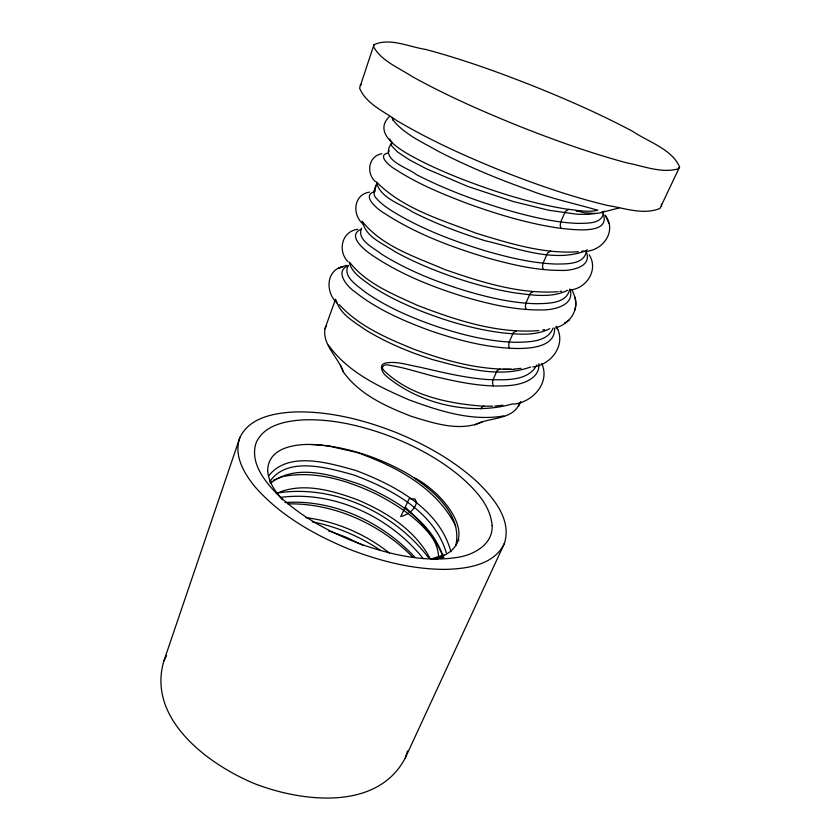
<?xml version="1.0" encoding="UTF-8"?>
<svg xmlns="http://www.w3.org/2000/svg" width="840" height="840" viewBox="0 0 840 840"><rect width="100%" height="100%" fill="white"/><g stroke="black" fill="none" stroke-linecap="round" stroke-linejoin="round"><path stroke-width="1.26" d="M362.901 223.136C366.692 237.647 383.639 243.915 395 251.674C412.986 261.576 431.981 269.535 451.332 276.35C472.091 283.553 493.364 289.454 515.088 292.919C532.319 295.019 551.324 298.389 567.494 290.325M586.309 251.853C583.475 264.863 566.339 263.834 555.744 264.054C532.287 263.204 509.261 257.649 486.769 251.244C453.81 241.248 421.134 228.995 391.734 210.819C386.348 207.27 380.919 203.564 376.645 198.671C371.669 194.323 374.745 187.761 377.202 182.9L374.189 191.299L375.228 190.071M376.887 183.823C381.685 198.597 400.502 203.9 412.388 211.859C435.719 223.671 460.236 233.027 485.195 240.755C517.052 248.126 553.623 263.099 585.9 250.782M569.635 289.433C566.727 303.755 547.9 303.44 536.214 303.713C512.516 303.167 489.216 297.685 466.557 291.092C436.989 282.051 407.883 270.606 381.591 254.173C374 247.947 356.255 239.957 361.61 228.239M392.207 142.317L391.23 143.692L391.703 145.94L397.688 152.103L409.689 159.989L426.531 168.872L467.765 186.428L513.576 201.621L548.888 210.273L577.3 214.274L587.895 214.379L598.878 213.108L618.975 207.995M603.414 213.927C600.611 224.185 586.813 223.062 578.351 223.409C555.419 222.642 532.938 217.13 510.899 211.113C478.328 201.726 446.292 189.998 416.126 174.447C407.211 167.129 379.544 160.325 391.23 143.692M373.979 44.688L373.632 46.904C381.822 61.352 399.021 67.82 412.335 76.65C446.534 95.54 482.36 111.3 518.543 125.948C553.917 139.965 589.785 152.911 626.546 162.792C643.314 165.942 661.216 173.597 678.258 168.851L679.602 166.992C672.063 149.163 647.986 141.74 632.751 131.387C600.978 114.502 568.008 99.981 534.649 86.541C498.918 72.377 462.683 59.294 425.513 49.402C409.048 46.904 390.012 37.432 373.979 44.688L359.594 88.127C366.041 103.793 383.607 111.206 396.669 120.519C429.818 140.165 465.045 156.051 500.714 170.52C535.595 184.306 571.106 196.781 607.635 205.475C624.54 208.068 643.367 215.334 659.977 208.404L679.602 166.992M335.528 299.177L324.954 328.713C322.361 345.041 338.373 357.494 343.287 371.816C359.3 394.495 386.085 406.507 411.191 416.294C433.524 423.087 459.48 432.096 482.097 421.985M574.77 310.128C577.08 303.25 574.949 295.743 571.778 289.485M504.431 543.375C511.959 519.53 493.322 497.584 477.382 482.087C453.737 460.299 425.25 444.413 395.619 432.317C363.699 419.822 329.647 411.159 295.155 411.936C274.921 412.923 249.711 417.113 239.946 437.378L163.874 660.996C146.706 718.935 208.184 764.421 254.667 783.71C301.707 801.917 377.412 811.461 405.342 757.837L504.431 543.375C494.225 565.194 466.736 568.806 445.284 569.384C412.041 569.373 379.323 560.962 348.516 548.909C313.929 534.576 280.151 515.466 255.213 487.011C244.094 473.582 233.258 455.217 239.946 437.378M474.747 424.988C488.114 417.007 513.702 420.609 519.687 402.749M405.342 757.837L407.505 751.023M553.077 328.02C547.764 342.195 528.801 341.922 516.201 342.31C489.605 341.723 463.491 335.202 438.312 327.012C412.629 318.255 387.293 307.503 364.949 291.921C357.63 285.716 341.985 276.496 348.327 265.387M455.858 545.444C462.462 514.154 432.873 490.046 409.343 474.768C383.46 459.69 354.711 449.243 324.944 445.494M536.833 365.043C527.919 381.749 504.693 379.858 488.534 379.596C464.971 378.01 441.987 372.225 419.044 366.996C407.831 365.064 396.186 360.728 384.741 363.206C378.431 365.148 382.505 372.939 385.865 375.774C419.255 403.988 470.747 416.157 512.967 403.778M480.596 408.776L483.063 406.182L492.744 406.171M269.588 481.961C287.06 455.459 328.671 468.143 353.514 474.873C391.314 488.901 434.133 511.634 446.344 552.941M518.585 406.276L520.684 401.541M163.874 660.996L166.488 655.673M324.954 328.713L326.603 325.427M268.495 476.07C288.404 450.261 330.015 463.281 356.16 470.589C394.842 485.31 439.394 508.82 450.923 551.764M388.364 151.736L389.372 150.738M555.513 327.8C568.88 324.534 579.086 310.894 574.959 297.129M270.322 483.462C296.111 462.661 333.659 475.44 361.662 484.964C394.401 498.929 429.66 519.75 442.512 554.841M360.119 85.428L361.526 84.052M586.541 250.299L587.118 249.785M389.245 116.729C372.635 133.077 398.895 149.121 411.894 156.219C428.474 165.322 445.882 172.83 463.491 179.718C496.892 192.444 531.216 203.375 566.57 209.097C576.775 210.116 587.622 212.604 597.775 210.284C576.072 203.774 551.324 198.786 529.484 190.186C498.257 179.161 467.586 166.415 438.144 151.221C422.436 142.149 404.565 134.505 392.973 120.036M569.258 320.03L564.617 323.306L566.412 322.056M604.264 211.239L601.283 212.594M270.554 482.044L271.415 481.467M414.708 478.034C443.048 492.03 486.78 544.016 434.606 559.01M549.77 328.661C535.437 336.053 518.543 334.352 503.024 332.934C474.358 329.395 446.439 321.121 419.643 310.485C402.57 303.534 385.802 295.575 370.451 285.306C362.303 279.174 351.929 273.031 349.304 262.5M276.308 493.511C302.358 481.688 332.462 490.497 357.872 499.947C386.463 512.096 415.202 530.072 429.996 558.38M273.242 480.375L275.216 479.378M443.888 554.883L430.836 559.02M530.796 366.923C499.076 378.63 464.09 367.931 432.852 359.656C409.195 352.181 386.064 342.573 364.928 329.5C354.018 321.731 339.78 314.024 336.094 300.132M276.244 478.905L282.776 476.69M381.895 153.72C368.413 155.925 365.935 173.166 375.344 181.587M347.918 265.934C334.478 271.047 346.899 286.503 354.333 291.344C376.435 309.141 402.864 320.596 429.282 330.351C457.401 340.106 486.707 347.865 516.611 348.495C530.292 348.579 555.45 347.12 554.578 328.219M369.443 192.129C353.168 194.554 351.939 215.387 363.51 224.406M357.62 229.309C341.649 231.378 337.376 251.076 348.075 261.765M343.035 266.532C325.657 270.249 325.427 292.635 337.029 302.988M341.828 266.994L338.331 268.286L346.395 265.325M360.78 229.362C345.87 236.282 366.555 251.727 373.968 256.41C401.772 274.88 433.188 287.238 464.961 297.045C489.394 304.101 514.595 310.118 540.173 309.939C552.657 310.422 575.495 305.928 569.972 289.034M571.379 289.842C587.297 287.543 598.479 269.262 589.228 254.898M532.822 366.954C551.607 364.896 566.864 344.075 556.311 326.466M513.86 404.135C532.906 402.034 550.357 382.798 541.779 363.51M276.917 493.112C333.816 483.788 395.189 513.051 429.167 558.537M584.493 251.402C602.805 251.244 617.358 231.116 605.199 215.156L608.874 223.314M375.092 191.531C360.234 195.227 377.927 209.706 384.227 213.171C416.126 234.066 452.34 247.412 488.702 258.269C511.991 264.663 535.878 270.365 560.165 270.406C571.326 271.016 592.452 267.026 586.341 251.769M581.752 251.213L583.286 250.887M284.466 476.269C316.134 470.495 348.38 480.827 376.751 494.308C403.242 508.011 430.132 526.617 442.334 554.862M542.735 329.983L544.551 329.616M280.949 497.332C334.205 490.518 390.285 517.115 423.213 558.621M439.425 557.897L443.971 557.235L434.794 559.262M503.927 415.884C471.524 421.617 438.827 410.834 408.733 399.735C379.187 386.873 347.676 372.099 328.451 345.135M438.081 558.149L432.695 559.041M559.881 291.469L561.624 291.175M388.322 152.975C376.183 155.032 390.149 166.572 395.22 169.228C418.183 184.233 443.793 194.607 469.361 204.215C499.107 214.883 529.61 224.007 560.973 228.375C572.481 229.415 612.927 235.484 602.532 212.289M521.031 368.351L514.626 369.022M502.856 405.269L494.802 406.077M284.97 502.562C333.406 499.065 382.347 522.113 414.897 557.256M538.828 330.593C496.965 333.837 455.731 320.072 417.197 305.256C393.131 294.157 366.303 283.679 349.545 262.164M578.403 251.748C543.449 254.216 509.124 243.275 476.112 233.216C441.494 219.881 402.78 208.814 376.236 181.734M558.054 291.711C519.225 294.326 481.12 282.093 444.885 269.588C416 256.988 382.263 246.74 362.05 221.183M287.805 503.874C334.446 503.003 380.762 524.36 413.07 557.476M595.087 213.465L584.776 212.835L576.24 210.819L580.566 210.777M511.193 369.201C477.697 369.757 444.801 360.57 413.616 349.104C386.935 338.184 358.964 326.277 339.192 304.542M503.328 369.285L514.531 369.401M568.638 209.412L565.331 211.491L560.731 221.949L560.175 225.372L560.973 228.375M267.666 470.715C267.939 446.156 298.631 443.195 317.405 444.791M484.029 406.235C448.875 403.746 409.846 395.934 383.859 370.419C379.995 366.923 384.752 363.699 388.353 365.085C406.959 367.826 424.725 374.577 443.111 378.431C464.394 383.26 486.234 387.282 508.137 385.613C520.726 384.941 540.141 379.512 538.913 363.584M311.367 444.57L318.286 444.854M550.704 251.118L547.512 253.029L543.05 263.172L542.504 266.522L543.28 269.524M317.656 444.854L328.514 445.988M319 444.959L320.702 445.095M321.132 445.137L324.608 445.494M533.306 291.606L530.208 293.349L525.882 303.188L525.357 306.474L526.103 309.456M305.918 517.671C336.315 521.388 365.474 534.114 389.456 553.067M516.401 330.918L513.408 332.514L509.208 342.058L508.694 345.282L509.429 348.254M328.356 445.945L354.953 452.025M499.989 369.117L497.081 370.566L493.007 379.838L492.513 382.988L493.217 385.949M312.26 521.861C336.599 526.543 359.877 536.456 380.405 550.305M328.43 530.838L329.658 531.216M356.223 452.413L357.483 452.812M330.666 531.542L345.692 537.043L363.426 545.58M358.754 453.222L360.014 453.642M361.284 454.062C397.824 467.513 436.023 488.229 454.692 524.055M405.668 507.538C419.612 521.524 438.144 536.561 438.648 557.97M282.408 499.716C275.237 491.589 268.495 481.971 267.677 470.841M391.734 142.212L389.718 139.052M343.287 371.816L340.463 365.18M392.942 119.973L392.133 117.789M556.259 326.361L557.802 329.5M455.238 525.315L455.731 526.554M603.278 211.428L603.446 213.119M661.479 204.109L661.532 206.073M458.598 539.217L458.651 540.74M492.114 525.42C493.269 544.876 472.7 555.566 456.005 557.592C425.492 562.107 394.475 555.45 365.568 545.811C333.312 534.408 302.075 518.112 277.305 494.172C264.39 481.026 249.648 462.399 256.116 442.817C264.022 424.83 286.188 420.819 303.776 419.864C330.866 418.897 357.756 424.925 383.219 433.786C410.781 443.699 437.283 457.38 459.9 476.144C474.642 489.027 490.329 504.861 492.114 525.42M416.524 502.288C415.076 509.775 407.747 514.836 400.733 516.611L409.175 498.719L414.939 499.023L416.524 502.288"/></g></svg>
